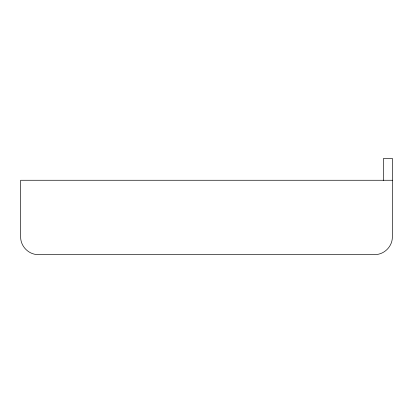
<?xml version="1.0" encoding="UTF-8"?>
<svg xmlns="http://www.w3.org/2000/svg" width="413" height="413" viewBox="0 0 413 413"><rect width="100%" height="100%" fill="white"/><g stroke="black" fill="none" stroke-linecap="round" stroke-linejoin="round"><path stroke-width="0.62" d="M392.35 180.264L20.65 180.264L20.65 237.108C20.593 246.473 28.781 254.661 38.141 254.604L374.859 254.604C384.219 254.661 392.407 246.473 392.35 237.108L392.35 158.396L383.553 158.396L383.605 180.388"/></g></svg>
